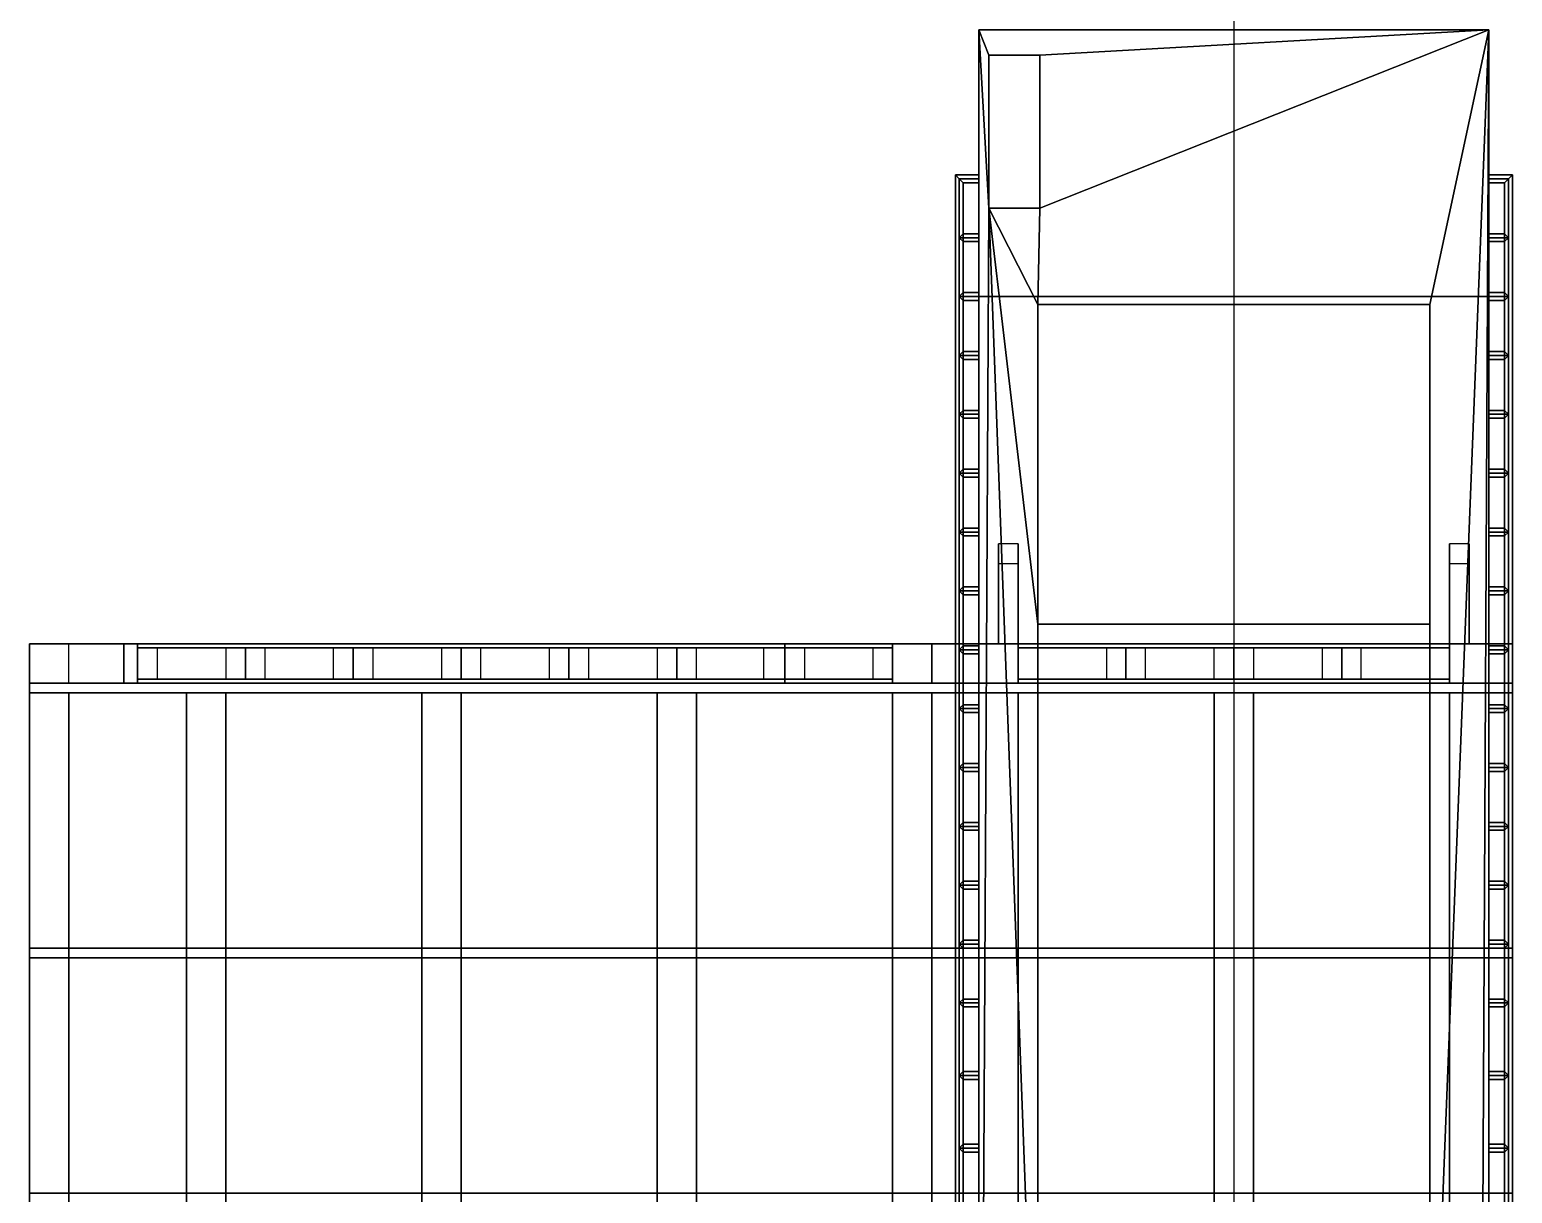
# Model space of a CAD drawing. Header units: millimetres. Extents: x -6.1 to 1.4, y -5.3 to 16.3.
# Drawn here: x -6.14 to 1.42, y -0.6 to 5.33 of the extents above; entities that cross this region are included whole.
import ezdxf

# ---------------------------------------------------------------- set-up
doc = ezdxf.new("R2010")
doc.units = ezdxf.units.MM
for name, color, linetype in [('drawing', 9, 'Continuous'), ('ramp', 3, 'Continuous'), ('ramp_end', 2, 'Continuous')]:
    doc.layers.add(name, color=color, linetype=linetype)

msp = doc.modelspace()

# ---------------------------------------------------------------- linework, layer by layer
for points in [[(-1.3, 5.33, 1.46), (-1.3, -5.33, 1.52), (-1.3, -5.33, 1.82), (-1.3, 5.33, 1.82)], [(1.3, 5.33, 1.82), (1.3, 5.33, 1.46), (-1.3, 5.33, 1.46), (-1.3, 5.33, 1.82)], [(-1.3, 3.97, 0.61), (-1.3, -4, 0.61), (-1.3, -5.33, 1.52), (-1.3, 5.33, 1.46)], [(1.3, 5.33, 1.46), (1.3, 3.97, 0.61), (-1.3, 3.97, 0.61), (-1.3, 5.33, 1.46)], [(-0.99, 5.2, 1.82), (1.3, 5.33, 1.82), (-1.3, 5.33, 1.82), (-1.25, 5.2, 1.82)], [(-1.25, 5.2, 1.82), (-1.3, 5.33, 1.82), (-1.25, 4.42, 1.82)], [(-1.25, 4.42, 1.82), (-1.3, 5.33, 1.82), (-1.3, -5.33, 1.82)], [(1, 3.93, 1.82), (1.3, 5.33, 1.82), (-0.99, 4.42, 1.82), (-1, 3.93, 1.82)], [(1.3, 5.33, 1.82), (1.3, 5.33, 1.82), (-0.99, 5.2, 1.82), (-0.99, 4.42, 1.82)], [(1.3, 5.33, 1.82), (1, -2.3, 1.82), (1.25, -4.42, 1.82), (1.3, 5.33, 1.82)], [(1, -2.3, 1.82), (1.3, 5.33, 1.82), (1, 3.93, 1.82), (1, 2.3, 1.82)], [(1.25, -5.2, 1.82), (1.3, -5.33, 1.82), (1.3, 5.33, 1.82), (1.25, -4.42, 1.82)], [(1.3, -5.33, 1.82), (1.3, -5.33, 1.52), (1.3, 5.33, 1.46), (1.3, 5.33, 1.82)], [(1.3, -5.33, 1.52), (1.3, -4, 0.61), (1.3, 3.97, 0.61), (1.3, 5.33, 1.46)], [(-1.25, 5.2, 2), (-1.25, 5.2, 1.82), (-1.25, 4.42, 1.82), (-1.25, 4.42, 2)], [(-0.99, 5.2, 2), (-0.99, 5.2, 1.82), (-1.25, 5.2, 1.82), (-1.25, 5.2, 2)], [(-0.99, 4.42, 2), (-0.99, 5.2, 2), (-1.25, 5.2, 2), (-1.25, 4.42, 2)], [(-0.99, 4.42, 1.82), (-0.99, 5.2, 1.82), (-0.99, 5.2, 2), (-0.99, 4.42, 2)], [(-1.4, 4.57, 1.09), (-1.42, 4.59, 1.07), (-1.42, -4.59, 1.07), (-1.4, -4.57, 1.09)], [(-1.42, 4.59, 1.07), (-1.4, 4.57, 1.05), (-1.4, -4.57, 1.05), (-1.42, -4.59, 1.07)], [(-1.4, 4.57, 1.05), (-1.42, 4.59, 1.07), (-1.3, 4.59, 1.07), (-1.3, 4.57, 1.05)], [(-1.42, 4.59, 1.07), (-1.4, 4.57, 1.09), (-1.3, 4.57, 1.09), (-1.3, 4.59, 1.07)], [(-1.38, 4.55, 1.07), (-1.4, 4.57, 1.09), (-1.4, -4.57, 1.09), (-1.38, -4.55, 1.07)], [(-1.4, 4.57, 1.05), (-1.38, 4.55, 1.07), (-1.38, -4.55, 1.07), (-1.4, -4.57, 1.05)], [(-1.38, 4.55, 1.07), (-1.4, 4.57, 1.05), (-1.3, 4.57, 1.05), (-1.3, 4.55, 1.07)], [(-1.4, 4.57, 1.09), (-1.38, 4.55, 1.07), (-1.3, 4.55, 1.07), (-1.3, 4.57, 1.09)], [(1.42, 4.59, 1.07), (1.4, 4.57, 1.05), (1.3, 4.57, 1.05), (1.3, 4.59, 1.07)], [(1.4, 4.57, 1.09), (1.42, 4.59, 1.07), (1.3, 4.59, 1.07), (1.3, 4.57, 1.09)], [(1.4, 4.57, 1.05), (1.38, 4.55, 1.07), (1.3, 4.55, 1.07), (1.3, 4.57, 1.05)], [(1.38, 4.55, 1.07), (1.4, 4.57, 1.09), (1.3, 4.57, 1.09), (1.3, 4.55, 1.07)], [(1.4, 4.57, 1.09), (1.38, 4.55, 1.07), (1.38, -4.55, 1.07), (1.4, -4.57, 1.09)], [(1.38, 4.55, 1.07), (1.4, 4.57, 1.05), (1.4, -4.57, 1.05), (1.38, -4.55, 1.07)], [(1.42, 4.59, 1.07), (1.4, 4.57, 1.09), (1.4, -4.57, 1.09), (1.42, -4.59, 1.07)], [(1.4, 4.57, 1.05), (1.42, 4.59, 1.07), (1.42, -4.59, 1.07), (1.4, -4.57, 1.05)], [(-1.25, 4.42, 1.82), (-1.3, -5.33, 1.82), (-1, -3.93, 1.82), (-1, -2.3, 1.82)], [(-1, 2.3, 1.82), (-1, 3.93, 1.82), (-1.25, 4.42, 1.82), (-1, 2.3, 1.82)], [(-1, 3.93, 1.82), (-0.99, 4.42, 1.82), (-1.25, 4.42, 1.82), (-1, 3.93, 1.82)], [(-1.25, 4.42, 2), (-1.25, 4.42, 1.82), (-0.99, 4.42, 1.82), (-0.99, 4.42, 2)], [(-1, -2.3, 1.82), (-1, 2.3, 1.82), (-1.25, 4.42, 1.82), (-1, -2.3, 1.82)], [(-1.4, 4.27, 1.05), (-1.38, 4.29, 1.07), (-1.3, 4.29, 1.07), (-1.3, 4.27, 1.05)], [(-1.38, 4.29, 1.07), (-1.4, 4.27, 1.09), (-1.3, 4.27, 1.09), (-1.3, 4.29, 1.07)], [(-1.38, 4.25, 1.07), (-1.4, 4.27, 1.05), (-1.3, 4.27, 1.05), (-1.3, 4.25, 1.07)], [(-1.4, 4.27, 1.09), (-1.38, 4.25, 1.07), (-1.3, 4.25, 1.07), (-1.3, 4.27, 1.09)], [(1.38, 4.29, 1.07), (1.4, 4.27, 1.05), (1.3, 4.27, 1.05), (1.3, 4.29, 1.07)], [(1.4, 4.27, 1.09), (1.38, 4.29, 1.07), (1.3, 4.29, 1.07), (1.3, 4.27, 1.09)], [(1.4, 4.27, 1.05), (1.38, 4.25, 1.07), (1.3, 4.25, 1.07), (1.3, 4.27, 1.05)], [(1.38, 4.25, 1.07), (1.4, 4.27, 1.09), (1.3, 4.27, 1.09), (1.3, 4.25, 1.07)], [(-1.4, 3.97, 1.05), (-1.38, 3.99, 1.07), (-1.3, 3.99, 1.07), (-1.3, 3.97, 1.05)], [(-1.38, 3.99, 1.07), (-1.4, 3.97, 1.09), (-1.3, 3.97, 1.09), (-1.3, 3.99, 1.07)], [(-1.38, 3.95, 1.07), (-1.4, 3.97, 1.05), (-1.3, 3.97, 1.05), (-1.3, 3.95, 1.07)], [(-1.4, 3.97, 1.09), (-1.38, 3.95, 1.07), (-1.3, 3.95, 1.07), (-1.3, 3.97, 1.09)], [(1.3, 3.97, 0.61), (1.3, -4, 0.61), (-1.3, -4, 0.61), (-1.3, 3.97, 0.61)], [(1.38, 3.99, 1.07), (1.4, 3.97, 1.05), (1.3, 3.97, 1.05), (1.3, 3.99, 1.07)], [(1.4, 3.97, 1.09), (1.38, 3.99, 1.07), (1.3, 3.99, 1.07), (1.3, 3.97, 1.09)], [(1.4, 3.97, 1.05), (1.38, 3.95, 1.07), (1.3, 3.95, 1.07), (1.3, 3.97, 1.05)], [(1.38, 3.95, 1.07), (1.4, 3.97, 1.09), (1.3, 3.97, 1.09), (1.3, 3.95, 1.07)], [(1, 2.3, 1.86), (1, 3.93, 1.86), (-1, 3.93, 1.86), (-1, 2.3, 1.86)], [(1, 3.93, 1.86), (1, 3.93, 1.82), (-1, 3.93, 1.82), (-1, 3.93, 1.86)], [(-1, 3.93, 1.86), (-1, 3.93, 1.82), (-1, 2.3, 1.82), (-1, 2.3, 1.86)], [(1, 2.3, 1.82), (1, 3.93, 1.82), (1, 3.93, 1.86), (1, 2.3, 1.86)], [(-1.4, 3.67, 1.05), (-1.38, 3.69, 1.07), (-1.3, 3.69, 1.07), (-1.3, 3.67, 1.05)], [(-1.38, 3.69, 1.07), (-1.4, 3.67, 1.09), (-1.3, 3.67, 1.09), (-1.3, 3.69, 1.07)], [(-1.38, 3.65, 1.07), (-1.4, 3.67, 1.05), (-1.3, 3.67, 1.05), (-1.3, 3.65, 1.07)], [(-1.4, 3.67, 1.09), (-1.38, 3.65, 1.07), (-1.3, 3.65, 1.07), (-1.3, 3.67, 1.09)], [(1.38, 3.69, 1.07), (1.4, 3.67, 1.05), (1.3, 3.67, 1.05), (1.3, 3.69, 1.07)], [(1.4, 3.67, 1.09), (1.38, 3.69, 1.07), (1.3, 3.69, 1.07), (1.3, 3.67, 1.09)], [(1.4, 3.67, 1.05), (1.38, 3.65, 1.07), (1.3, 3.65, 1.07), (1.3, 3.67, 1.05)], [(1.38, 3.65, 1.07), (1.4, 3.67, 1.09), (1.3, 3.67, 1.09), (1.3, 3.65, 1.07)], [(-1.4, 3.37, 1.05), (-1.38, 3.39, 1.07), (-1.3, 3.39, 1.07), (-1.3, 3.37, 1.05)], [(-1.38, 3.39, 1.07), (-1.4, 3.37, 1.09), (-1.3, 3.37, 1.09), (-1.3, 3.39, 1.07)], [(-1.38, 3.35, 1.07), (-1.4, 3.37, 1.05), (-1.3, 3.37, 1.05), (-1.3, 3.35, 1.07)], [(-1.4, 3.37, 1.09), (-1.38, 3.35, 1.07), (-1.3, 3.35, 1.07), (-1.3, 3.37, 1.09)], [(1.38, 3.39, 1.07), (1.4, 3.37, 1.05), (1.3, 3.37, 1.05), (1.3, 3.39, 1.07)], [(1.4, 3.37, 1.09), (1.38, 3.39, 1.07), (1.3, 3.39, 1.07), (1.3, 3.37, 1.09)], [(1.4, 3.37, 1.05), (1.38, 3.35, 1.07), (1.3, 3.35, 1.07), (1.3, 3.37, 1.05)], [(1.38, 3.35, 1.07), (1.4, 3.37, 1.09), (1.3, 3.37, 1.09), (1.3, 3.35, 1.07)], [(-1.4, 3.07, 1.05), (-1.38, 3.09, 1.07), (-1.3, 3.09, 1.07), (-1.3, 3.07, 1.05)], [(-1.38, 3.09, 1.07), (-1.4, 3.07, 1.09), (-1.3, 3.07, 1.09), (-1.3, 3.09, 1.07)], [(-1.38, 3.05, 1.07), (-1.4, 3.07, 1.05), (-1.3, 3.07, 1.05), (-1.3, 3.05, 1.07)], [(-1.4, 3.07, 1.09), (-1.38, 3.05, 1.07), (-1.3, 3.05, 1.07), (-1.3, 3.07, 1.09)], [(1.38, 3.09, 1.07), (1.4, 3.07, 1.05), (1.3, 3.07, 1.05), (1.3, 3.09, 1.07)], [(1.4, 3.07, 1.09), (1.38, 3.09, 1.07), (1.3, 3.09, 1.07), (1.3, 3.07, 1.09)], [(1.4, 3.07, 1.05), (1.38, 3.05, 1.07), (1.3, 3.05, 1.07), (1.3, 3.07, 1.05)], [(1.38, 3.05, 1.07), (1.4, 3.07, 1.09), (1.3, 3.07, 1.09), (1.3, 3.05, 1.07)], [(-1.4, 2.77, 1.05), (-1.38, 2.79, 1.07), (-1.3, 2.79, 1.07), (-1.3, 2.77, 1.05)], [(-1.38, 2.79, 1.07), (-1.4, 2.77, 1.09), (-1.3, 2.77, 1.09), (-1.3, 2.79, 1.07)], [(-1.38, 2.75, 1.07), (-1.4, 2.77, 1.05), (-1.3, 2.77, 1.05), (-1.3, 2.75, 1.07)], [(-1.4, 2.77, 1.09), (-1.38, 2.75, 1.07), (-1.3, 2.75, 1.07), (-1.3, 2.77, 1.09)], [(1.38, 2.79, 1.07), (1.4, 2.77, 1.05), (1.3, 2.77, 1.05), (1.3, 2.79, 1.07)], [(1.4, 2.77, 1.09), (1.38, 2.79, 1.07), (1.3, 2.79, 1.07), (1.3, 2.77, 1.09)], [(1.4, 2.77, 1.05), (1.38, 2.75, 1.07), (1.3, 2.75, 1.07), (1.3, 2.77, 1.05)], [(1.38, 2.75, 1.07), (1.4, 2.77, 1.09), (1.3, 2.77, 1.09), (1.3, 2.75, 1.07)], [(-1.4, 2.47, 1.05), (-1.38, 2.49, 1.07), (-1.3, 2.49, 1.07), (-1.3, 2.47, 1.05)], [(-1.38, 2.49, 1.07), (-1.4, 2.47, 1.09), (-1.3, 2.47, 1.09), (-1.3, 2.49, 1.07)], [(-1.38, 2.45, 1.07), (-1.4, 2.47, 1.05), (-1.3, 2.47, 1.05), (-1.3, 2.45, 1.07)], [(-1.4, 2.47, 1.09), (-1.38, 2.45, 1.07), (-1.3, 2.45, 1.07), (-1.3, 2.47, 1.09)], [(1.38, 2.49, 1.07), (1.4, 2.47, 1.05), (1.3, 2.47, 1.05), (1.3, 2.49, 1.07)], [(1.4, 2.47, 1.09), (1.38, 2.49, 1.07), (1.3, 2.49, 1.07), (1.3, 2.47, 1.09)], [(1.4, 2.47, 1.05), (1.38, 2.45, 1.07), (1.3, 2.45, 1.07), (1.3, 2.47, 1.05)], [(1.38, 2.45, 1.07), (1.4, 2.47, 1.09), (1.3, 2.47, 1.09), (1.3, 2.45, 1.07)], [(-1, 2.3, 1.86), (-1, 2.3, 1.82), (1, 2.3, 1.82), (1, 2.3, 1.86)], [(1, -2.3, 1.82), (1, 2.3, 1.82), (-1, 2.3, 1.82), (-1, -2.3, 1.82)], [(-1.4, 2.17, 1.05), (-1.38, 2.19, 1.07), (-1.3, 2.19, 1.07), (-1.3, 2.17, 1.05)], [(-1.38, 2.19, 1.07), (-1.4, 2.17, 1.09), (-1.3, 2.17, 1.09), (-1.3, 2.19, 1.07)], [(-1.38, 2.15, 1.07), (-1.4, 2.17, 1.05), (-1.3, 2.17, 1.05), (-1.3, 2.15, 1.07)], [(-1.4, 2.17, 1.09), (-1.38, 2.15, 1.07), (-1.3, 2.15, 1.07), (-1.3, 2.17, 1.09)], [(1.38, 2.19, 1.07), (1.4, 2.17, 1.05), (1.3, 2.17, 1.05), (1.3, 2.19, 1.07)], [(1.4, 2.17, 1.09), (1.38, 2.19, 1.07), (1.3, 2.19, 1.07), (1.3, 2.17, 1.09)], [(1.4, 2.17, 1.05), (1.38, 2.15, 1.07), (1.3, 2.15, 1.07), (1.3, 2.17, 1.05)], [(1.38, 2.15, 1.07), (1.4, 2.17, 1.09), (1.3, 2.17, 1.09), (1.3, 2.15, 1.07)], [(-1.4, 1.87, 1.05), (-1.38, 1.89, 1.07), (-1.3, 1.89, 1.07), (-1.3, 1.87, 1.05)], [(-1.38, 1.89, 1.07), (-1.4, 1.87, 1.09), (-1.3, 1.87, 1.09), (-1.3, 1.89, 1.07)], [(1.38, 1.89, 1.07), (1.4, 1.87, 1.05), (1.3, 1.87, 1.05), (1.3, 1.89, 1.07)], [(1.4, 1.87, 1.09), (1.38, 1.89, 1.07), (1.3, 1.89, 1.07), (1.3, 1.87, 1.09)], [(-1.38, 1.85, 1.07), (-1.4, 1.87, 1.05), (-1.3, 1.87, 1.05), (-1.3, 1.85, 1.07)], [(-1.4, 1.87, 1.09), (-1.38, 1.85, 1.07), (-1.3, 1.85, 1.07), (-1.3, 1.87, 1.09)], [(1.4, 1.87, 1.05), (1.38, 1.85, 1.07), (1.3, 1.85, 1.07), (1.3, 1.87, 1.05)], [(1.38, 1.85, 1.07), (1.4, 1.87, 1.09), (1.3, 1.87, 1.09), (1.3, 1.85, 1.07)], [(-1.4, 1.57, 1.05), (-1.38, 1.59, 1.07), (-1.3, 1.59, 1.07), (-1.3, 1.57, 1.05)], [(-1.38, 1.59, 1.07), (-1.4, 1.57, 1.09), (-1.3, 1.57, 1.09), (-1.3, 1.59, 1.07)], [(1.38, 1.59, 1.07), (1.4, 1.57, 1.05), (1.3, 1.57, 1.05), (1.3, 1.59, 1.07)], [(1.4, 1.57, 1.09), (1.38, 1.59, 1.07), (1.3, 1.59, 1.07), (1.3, 1.57, 1.09)], [(-1.38, 1.55, 1.07), (-1.4, 1.57, 1.05), (-1.3, 1.57, 1.05), (-1.3, 1.55, 1.07)], [(-1.4, 1.57, 1.09), (-1.38, 1.55, 1.07), (-1.3, 1.55, 1.07), (-1.3, 1.57, 1.09)], [(1.4, 1.57, 1.05), (1.38, 1.55, 1.07), (1.3, 1.55, 1.07), (1.3, 1.57, 1.05)], [(1.38, 1.55, 1.07), (1.4, 1.57, 1.09), (1.3, 1.57, 1.09), (1.3, 1.55, 1.07)], [(-1.4, 1.27, 1.05), (-1.38, 1.29, 1.07), (-1.3, 1.29, 1.07), (-1.3, 1.27, 1.05)], [(-1.38, 1.29, 1.07), (-1.4, 1.27, 1.09), (-1.3, 1.27, 1.09), (-1.3, 1.29, 1.07)], [(1.38, 1.29, 1.07), (1.4, 1.27, 1.05), (1.3, 1.27, 1.05), (1.3, 1.29, 1.07)], [(1.4, 1.27, 1.09), (1.38, 1.29, 1.07), (1.3, 1.29, 1.07), (1.3, 1.27, 1.09)], [(-1.38, 1.25, 1.07), (-1.4, 1.27, 1.05), (-1.3, 1.27, 1.05), (-1.3, 1.25, 1.07)], [(-1.4, 1.27, 1.09), (-1.38, 1.25, 1.07), (-1.3, 1.25, 1.07), (-1.3, 1.27, 1.09)], [(1.4, 1.27, 1.05), (1.38, 1.25, 1.07), (1.3, 1.25, 1.07), (1.3, 1.27, 1.05)], [(1.38, 1.25, 1.07), (1.4, 1.27, 1.09), (1.3, 1.27, 1.09), (1.3, 1.25, 1.07)], [(-1.4, 0.97, 1.05), (-1.38, 0.99, 1.07), (-1.3, 0.99, 1.07), (-1.3, 0.97, 1.05)], [(-1.38, 0.99, 1.07), (-1.4, 0.97, 1.09), (-1.3, 0.97, 1.09), (-1.3, 0.99, 1.07)], [(1.38, 0.99, 1.07), (1.4, 0.97, 1.05), (1.3, 0.97, 1.05), (1.3, 0.99, 1.07)], [(1.4, 0.97, 1.09), (1.38, 0.99, 1.07), (1.3, 0.99, 1.07), (1.3, 0.97, 1.09)], [(-1.38, 0.95, 1.07), (-1.4, 0.97, 1.05), (-1.3, 0.97, 1.05), (-1.3, 0.95, 1.07)], [(-1.4, 0.97, 1.09), (-1.38, 0.95, 1.07), (-1.3, 0.95, 1.07), (-1.3, 0.97, 1.09)], [(1.4, 0.97, 1.05), (1.38, 0.95, 1.07), (1.3, 0.95, 1.07), (1.3, 0.97, 1.05)], [(1.38, 0.95, 1.07), (1.4, 0.97, 1.09), (1.3, 0.97, 1.09), (1.3, 0.95, 1.07)], [(-1.4, 0.67, 1.05), (-1.38, 0.69, 1.07), (-1.3, 0.69, 1.07), (-1.3, 0.67, 1.05)], [(-1.38, 0.69, 1.07), (-1.4, 0.67, 1.09), (-1.3, 0.67, 1.09), (-1.3, 0.69, 1.07)], [(1.38, 0.69, 1.07), (1.4, 0.67, 1.05), (1.3, 0.67, 1.05), (1.3, 0.69, 1.07)], [(1.4, 0.67, 1.09), (1.38, 0.69, 1.07), (1.3, 0.69, 1.07), (1.3, 0.67, 1.09)], [(-1.38, 0.65, 1.07), (-1.4, 0.67, 1.05), (-1.3, 0.67, 1.05), (-1.3, 0.65, 1.07)], [(-1.4, 0.67, 1.09), (-1.38, 0.65, 1.07), (-1.3, 0.65, 1.07), (-1.3, 0.67, 1.09)], [(1.4, 0.67, 1.05), (1.38, 0.65, 1.07), (1.3, 0.65, 1.07), (1.3, 0.67, 1.05)], [(1.38, 0.65, 1.07), (1.4, 0.67, 1.09), (1.3, 0.67, 1.09), (1.3, 0.65, 1.07)], [(-1.4, 0.37, 1.05), (-1.38, 0.39, 1.07), (-1.3, 0.39, 1.07), (-1.3, 0.37, 1.05)], [(-1.38, 0.39, 1.07), (-1.4, 0.37, 1.09), (-1.3, 0.37, 1.09), (-1.3, 0.39, 1.07)], [(1.38, 0.39, 1.07), (1.4, 0.37, 1.05), (1.3, 0.37, 1.05), (1.3, 0.39, 1.07)], [(1.4, 0.37, 1.09), (1.38, 0.39, 1.07), (1.3, 0.39, 1.07), (1.3, 0.37, 1.09)], [(-1.38, 0.35, 1.07), (-1.4, 0.37, 1.05), (-1.3, 0.37, 1.05), (-1.3, 0.35, 1.07)], [(-1.4, 0.37, 1.09), (-1.38, 0.35, 1.07), (-1.3, 0.35, 1.07), (-1.3, 0.37, 1.09)], [(1.4, 0.37, 1.05), (1.38, 0.35, 1.07), (1.3, 0.35, 1.07), (1.3, 0.37, 1.05)], [(1.38, 0.35, 1.07), (1.4, 0.37, 1.09), (1.3, 0.37, 1.09), (1.3, 0.35, 1.07)], [(-1.38, 0.02, 1.07), (-1.4, 0, 1.09), (-1.3, 0, 1.09), (-1.3, 0.02, 1.07)], [(-1.4, 0, 1.05), (-1.38, 0.02, 1.07), (-1.3, 0.02, 1.07), (-1.3, 0, 1.05)], [(1.4, 0, 1.09), (1.38, 0.02, 1.07), (1.3, 0.02, 1.07), (1.3, 0, 1.09)], [(1.38, 0.02, 1.07), (1.4, 0, 1.05), (1.3, 0, 1.05), (1.3, 0.02, 1.07)], [(-1.4, 0, 1.09), (-1.38, -0.02, 1.07), (-1.3, -0.02, 1.07), (-1.3, 0, 1.09)], [(-1.38, -0.02, 1.07), (-1.4, 0, 1.05), (-1.3, 0, 1.05), (-1.3, -0.02, 1.07)], [(1.38, -0.02, 1.07), (1.4, 0, 1.09), (1.3, 0, 1.09), (1.3, -0.02, 1.07)], [(1.4, 0, 1.05), (1.38, -0.02, 1.07), (1.3, -0.02, 1.07), (1.3, 0, 1.05)], [(-1.38, -0.35, 1.07), (-1.4, -0.37, 1.09), (-1.3, -0.37, 1.09), (-1.3, -0.35, 1.07)], [(-1.4, -0.37, 1.05), (-1.38, -0.35, 1.07), (-1.3, -0.35, 1.07), (-1.3, -0.37, 1.05)], [(-1.4, -0.37, 1.09), (-1.38, -0.39, 1.07), (-1.3, -0.39, 1.07), (-1.3, -0.37, 1.09)], [(-1.38, -0.39, 1.07), (-1.4, -0.37, 1.05), (-1.3, -0.37, 1.05), (-1.3, -0.39, 1.07)], [(1.4, -0.37, 1.09), (1.38, -0.35, 1.07), (1.3, -0.35, 1.07), (1.3, -0.37, 1.09)], [(1.38, -0.35, 1.07), (1.4, -0.37, 1.05), (1.3, -0.37, 1.05), (1.3, -0.35, 1.07)], [(1.38, -0.39, 1.07), (1.4, -0.37, 1.09), (1.3, -0.37, 1.09), (1.3, -0.39, 1.07)], [(1.4, -0.37, 1.05), (1.38, -0.39, 1.07), (1.3, -0.39, 1.07), (1.3, -0.37, 1.05)]]:
    msp.add_3dface(points)
at = {"layer": 'drawing'}
msp.add_xline((0, 5.33, 1.21), (0, -1), dxfattribs=at)
at = {"layer": 'ramp'}
for points in [[(-1.2, 2.71, 1.82), (-1.2, 2.61, 1.82), (-1.2, 2.2, 3.32), (-1.2, 2.2, 3.51)], [(-1.2, 2.2, 3.51), (-1.1, 2.2, 3.51), (-1.1, 2.71, 1.82), (-1.2, 2.71, 1.82)], [(-1.1, 2.2, 3.51), (-1.1, 2.2, 3.32), (-1.1, 2.61, 1.82), (-1.1, 2.71, 1.82)], [(1.1, 2.71, 1.82), (1.1, 2.61, 1.82), (1.1, 2.2, 3.32), (1.1, 2.2, 3.51)], [(1.1, 2.2, 3.51), (1.2, 2.2, 3.51), (1.2, 2.71, 1.82), (1.1, 2.71, 1.82)], [(1.2, 2.2, 3.51), (1.2, 2.2, 3.32), (1.2, 2.61, 1.82), (1.2, 2.71, 1.82)], [(-1.2, 2.61, 1.82), (-1.1, 2.61, 1.82), (-1.1, 2.2, 3.32), (-1.2, 2.2, 3.32)], [(1.1, 2.61, 1.82), (1.2, 2.61, 1.82), (1.2, 2.2, 3.32), (1.1, 2.2, 3.32)], [(1.42, 2.2, 2.02), (1.42, 2.2, 1.82), (-1.42, 2.2, 1.82), (-1.42, 2.2, 2.02)], [(1.42, 2, 2.02), (1.42, 2.2, 2.02), (-1.42, 2.2, 2.02), (-1.42, 2, 2.02)], [(-1.42, 2, 3.32), (-1.42, 2.2, 3.32), (1.42, 2.2, 3.32), (1.42, 2, 3.32)], [(1.42, 2.2, 3.52), (1.42, 2.2, 3.32), (-1.42, 2.2, 3.32), (-1.42, 2.2, 3.52)], [(1.42, 2, 3.52), (1.42, 2.2, 3.52), (-1.42, 2.2, 3.52), (-1.42, 2, 3.52)], [(-1.1, 2.2, 2.02), (-1.3, 2.2, 2.02), (-1.3, 2.2, 3.32), (-1.1, 2.2, 3.32)], [(-1.3, 2, 3.32), (-1.3, 2.2, 3.32), (-1.3, 2.2, 2.02), (-1.3, 2, 2.02)], [(-1.1, 2, 2.02), (-1.1, 2.2, 2.02), (-1.1, 2.2, 3.32), (-1.1, 2, 3.32)], [(1.3, 2.2, 2.02), (1.1, 2.2, 2.02), (1.1, 2.2, 3.32), (1.3, 2.2, 3.32)], [(1.1, 2, 3.32), (1.1, 2.2, 3.32), (1.1, 2.2, 2.02), (1.1, 2, 2.02)], [(1.3, 2, 2.02), (1.3, 2.2, 2.02), (1.3, 2.2, 3.32), (1.3, 2, 3.32)], [(-0.55, 2.18, 2.02), (-0.65, 2.18, 2.02), (-1.1, 2.18, 3.32), (-1, 2.18, 3.32)], [(-1.1, 2.02, 3.32), (-1.1, 2.18, 3.32), (-0.65, 2.18, 2.02), (-0.65, 2.02, 2.02)], [(-0.55, 2.02, 2.02), (-0.55, 2.18, 2.02), (-1, 2.18, 3.32), (-1, 2.02, 3.32)], [(-0.55, 2.18, 2.02), (-0.55, 2.02, 2.02), (-0.1, 2.02, 3.32), (-0.1, 2.18, 3.32)], [(-0.1, 2.18, 3.32), (0, 2.18, 3.32), (-0.45, 2.18, 2.02), (-0.55, 2.18, 2.02)], [(0, 2.18, 3.32), (0, 2.02, 3.32), (-0.45, 2.02, 2.02), (-0.45, 2.18, 2.02)], [(0, 2.02, 3.32), (0, 2.18, 3.32), (0.45, 2.18, 2.02), (0.45, 2.02, 2.02)], [(0.55, 2.18, 2.02), (0.45, 2.18, 2.02), (0, 2.18, 3.32), (0.1, 2.18, 3.32)], [(0.55, 2.02, 2.02), (0.55, 2.18, 2.02), (0.1, 2.18, 3.32), (0.1, 2.02, 3.32)], [(1, 2.18, 3.32), (1.1, 2.18, 3.32), (0.65, 2.18, 2.02), (0.55, 2.18, 2.02)], [(0.55, 2.18, 2.02), (0.55, 2.02, 2.02), (1, 2.02, 3.32), (1, 2.18, 3.32)], [(1.1, 2.18, 3.32), (1.1, 2.02, 3.32), (0.65, 2.02, 2.02), (0.65, 2.18, 2.02)], [(-1.42, 1.95, 1.82), (-1.42, 2, 2.02), (1.42, 2, 2.02), (1.42, 1.95, 1.82)], [(-1.42, 2, 2.02), (-1.42, 1.95, 1.82), (1.42, 1.95, 1.82), (1.42, 2, 2.02)], [(1.42, 1.95, 2.28), (1.42, 2, 2.28), (-1.42, 2, 2.28), (-1.42, 1.95, 2.28)], [(1.42, 2, 2.28), (1.42, 2, 2.02), (-1.42, 2, 2.02), (-1.42, 2, 2.28)], [(-1.42, 2, 3.52), (-1.42, 2, 3.32), (1.42, 2, 3.32), (1.42, 2, 3.52)], [(-1.1, 2, 3.32), (-1.3, 2, 3.32), (-1.3, 2, 2.02), (-1.1, 2, 2.02)], [(-1, 2.02, 3.32), (-1.1, 2.02, 3.32), (-0.65, 2.02, 2.02), (-0.55, 2.02, 2.02)], [(-0.55, 2.02, 2.02), (-0.45, 2.02, 2.02), (0, 2.02, 3.32), (-0.1, 2.02, 3.32)], [(0.1, 2.02, 3.32), (0, 2.02, 3.32), (0.45, 2.02, 2.02), (0.55, 2.02, 2.02)], [(0.55, 2.02, 2.02), (0.65, 2.02, 2.02), (1.1, 2.02, 3.32), (1, 2.02, 3.32)], [(1.3, 2, 3.32), (1.1, 2, 3.32), (1.1, 2, 2.02), (1.3, 2, 2.02)], [(-1.42, 1.95, 2.28), (-1.42, 1.95, 2.16), (1.42, 1.95, 2.16), (1.42, 1.95, 2.28)], [(1.42, 0.65, 2.16), (1.42, 1.95, 2.16), (-1.42, 1.95, 2.16), (-1.42, 0.65, 2.16)], [(-1.3, 1.95, 2.02), (-1.3, 1.95, 1.82), (-1.3, -1.95, 1.82), (-1.3, -1.95, 2.02)], [(-1.1, -1.95, 2.02), (-1.1, -1.95, 1.82), (-1.1, 1.95, 1.82), (-1.1, 1.95, 2.02)], [(-0.1, 1.95, 2.02), (-0.1, 1.95, 1.82), (-0.1, -1.95, 1.82), (-0.1, -1.95, 2.02)], [(0.1, -1.95, 2.02), (0.1, -1.95, 1.82), (0.1, 1.95, 1.82), (0.1, 1.95, 2.02)], [(1.1, 1.95, 2.02), (1.1, 1.95, 1.82), (1.1, -1.95, 1.82), (1.1, -1.95, 2.02)], [(1.3, -1.95, 2.02), (1.3, -1.95, 1.82), (1.3, 1.95, 1.82), (1.3, 1.95, 2.02)], [(1.42, 0.6, 2.28), (1.42, 0.65, 2.28), (-1.42, 0.65, 2.28), (-1.42, 0.6, 2.28)], [(1.42, 0.65, 2.28), (1.42, 0.65, 2.16), (-1.42, 0.65, 2.16), (-1.42, 0.65, 2.28)], [(-1.42, 0.6, 2.28), (-1.42, 0.6, 2.02), (1.42, 0.6, 2.02), (1.42, 0.6, 2.28)], [(-1.3, -0.6, 2.02), (-1.1, -0.6, 2.02), (-1.1, 0.6, 2.02), (-1.3, 0.6, 2.02)], [(-0.1, -0.6, 2.02), (0.1, -0.6, 2.02), (0.1, 0.6, 2.02), (-0.1, 0.6, 2.02)], [(1.1, -0.6, 2.02), (1.3, -0.6, 2.02), (1.3, 0.6, 2.02), (1.1, 0.6, 2.02)], [(1.42, -0.6, 2.28), (1.42, -0.6, 2.02), (-1.42, -0.6, 2.02), (-1.42, -0.6, 2.28)], [(-1.42, -0.6, 2.28), (-1.42, -0.65, 2.28), (1.42, -0.65, 2.28), (1.42, -0.6, 2.28)]]:
    msp.add_3dface(points, dxfattribs=at)
at = {"layer": 'ramp_end'}
for points in [[(-1.42, 2.2, 2.02), (-1.42, 2.2, 1.82), (-6.14, 2.2, 1.82), (-6.14, 2.2, 2.02)], [(-6.14, 2.2, 2.02), (-6.14, 2.2, 1.82), (-6.14, 1.95, 1.82), (-6.14, 2, 2.02)], [(-1.42, 2, 2.02), (-1.42, 2.2, 2.02), (-6.14, 2.2, 2.02), (-6.14, 2, 2.02)], [(-5.66, 2, 2.97), (-5.66, 2.2, 2.97), (-6.14, 2.2, 2.02), (-6.14, 2, 2.02)], [(-5.94, 2.2, 2.02), (-6.14, 2.2, 2.02), (-5.66, 2.2, 2.97), (-5.59, 2.2, 2.77)], [(-5.94, 2, 2.02), (-5.94, 2.2, 2.02), (-5.59, 2.2, 2.77), (-5.59, 2, 2.77)], [(-2.29, 2, 3.52), (-2.29, 2.2, 3.52), (-5.66, 2.2, 2.97), (-5.66, 2, 2.97)], [(-2.29, 2.2, 3.52), (-2.29, 2.2, 3.32), (-5.59, 2.2, 2.77), (-5.66, 2.2, 2.97)], [(-5.59, 2, 2.77), (-5.59, 2.2, 2.77), (-2.29, 2.2, 3.32), (-2.29, 2, 3.32)], [(-1.42, 2.2, 3.52), (-1.42, 2.2, 3.32), (-2.29, 2.2, 3.32), (-2.29, 2.2, 3.52)], [(-1.42, 2, 3.52), (-1.42, 2.2, 3.52), (-2.29, 2.2, 3.52), (-2.29, 2, 3.52)], [(-2.29, 2, 3.32), (-2.29, 2.2, 3.32), (-1.42, 2.2, 3.32), (-1.42, 2, 3.32)], [(-1.74, 2, 3.32), (-1.74, 2.2, 3.32), (-1.74, 2.2, 2.02), (-1.74, 2, 2.02)], [(-1.54, 2.2, 2.02), (-1.74, 2.2, 2.02), (-1.74, 2.2, 3.32), (-1.54, 2.2, 3.32)], [(-1.54, 2, 2.02), (-1.54, 2.2, 2.02), (-1.54, 2.2, 3.32), (-1.54, 2, 3.32)], [(-5.59, 2.02, 2.77), (-5.59, 2.18, 2.77), (-5.14, 2.18, 2.02), (-5.14, 2.02, 2.02)], [(-5.59, 2.18, 2.77), (-5.49, 2.18, 2.7867), (-5.04, 2.18, 2.02), (-5.14, 2.18, 2.02)], [(-5.04, 2.02, 2.02), (-5.04, 2.18, 2.02), (-5.49, 2.18, 2.7867), (-5.49, 2.02, 2.7867)], [(-5.04, 2.18, 2.02), (-5.04, 2.02, 2.02), (-4.59, 2.02, 2.9367), (-4.59, 2.18, 2.9367)], [(-4.94, 2.18, 2.02), (-5.04, 2.18, 2.02), (-4.59, 2.18, 2.9367), (-4.49, 2.18, 2.9533)], [(-4.49, 2.18, 2.9533), (-4.49, 2.02, 2.9533), (-4.94, 2.02, 2.02), (-4.94, 2.18, 2.02)], [(-4.49, 2.02, 2.9533), (-4.49, 2.18, 2.9533), (-4.04, 2.18, 2.02), (-4.04, 2.02, 2.02)], [(-4.49, 2.18, 2.9533), (-4.39, 2.18, 2.97), (-3.94, 2.18, 2.02), (-4.04, 2.18, 2.02)], [(-3.94, 2.02, 2.02), (-3.94, 2.18, 2.02), (-4.39, 2.18, 2.97), (-4.39, 2.02, 2.97)], [(-3.94, 2.18, 2.02), (-3.94, 2.02, 2.02), (-3.49, 2.02, 3.12), (-3.49, 2.18, 3.12)], [(-3.84, 2.18, 2.02), (-3.94, 2.18, 2.02), (-3.49, 2.18, 3.12), (-3.39, 2.18, 3.1367)], [(-3.39, 2.18, 3.1367), (-3.39, 2.02, 3.1367), (-3.84, 2.02, 2.02), (-3.84, 2.18, 2.02)], [(-3.39, 2.02, 3.1367), (-3.39, 2.18, 3.1367), (-2.94, 2.18, 2.02), (-2.94, 2.02, 2.02)], [(-3.39, 2.18, 3.1367), (-3.29, 2.18, 3.1533), (-2.84, 2.18, 2.02), (-2.94, 2.18, 2.02)], [(-2.84, 2.02, 2.02), (-2.84, 2.18, 2.02), (-3.29, 2.18, 3.1533), (-3.29, 2.02, 3.1533)], [(-2.84, 2.18, 2.02), (-2.84, 2.02, 2.02), (-2.3961, 2.02, 3.3023), (-2.3961, 2.18, 3.3023)], [(-2.74, 2.18, 2.02), (-2.84, 2.18, 2.02), (-2.3961, 2.18, 3.3023), (-2.29, 2.18, 3.32)], [(-2.29, 2.18, 3.32), (-2.29, 2.02, 3.32), (-2.74, 2.02, 2.02), (-2.74, 2.18, 2.02)], [(-2.29, 2.18, 3.32), (-2.19, 2.18, 3.32), (-1.74, 2.18, 2.02), (-1.84, 2.18, 2.02)], [(-2.29, 2.02, 3.32), (-2.29, 2.18, 3.32), (-1.84, 2.18, 2.02), (-1.84, 2.02, 2.02)], [(-1.74, 2.02, 2.02), (-1.74, 2.18, 2.02), (-2.19, 2.18, 3.32), (-2.19, 2.02, 3.32)], [(-6.14, 2, 2.02), (-6.14, 1.95, 1.82), (-1.42, 1.95, 1.82), (-1.42, 2, 2.02)], [(-6.14, 2, 2.28), (-6.14, 2, 2.02), (-6.14, 1.95, 1.82), (-6.14, 1.95, 2.28)], [(-6.14, 1.95, 1.82), (-6.14, 2, 2.02), (-1.42, 2, 2.02), (-1.42, 1.95, 1.82)], [(-1.42, 2, 2.28), (-1.42, 2, 2.02), (-6.14, 2, 2.02), (-6.14, 2, 2.28)], [(-1.42, 1.95, 2.28), (-1.42, 2, 2.28), (-6.14, 2, 2.28), (-6.14, 1.95, 2.28)], [(-5.59, 2, 2.77), (-5.66, 2, 2.97), (-6.14, 2, 2.02), (-5.94, 2, 2.02)], [(-5.66, 2, 2.97), (-5.59, 2, 2.77), (-2.29, 2, 3.32), (-2.29, 2, 3.52)], [(-5.14, 2.02, 2.02), (-5.04, 2.02, 2.02), (-5.49, 2.02, 2.7867), (-5.59, 2.02, 2.77)], [(-4.49, 2.02, 2.9533), (-4.59, 2.02, 2.9367), (-5.04, 2.02, 2.02), (-4.94, 2.02, 2.02)], [(-4.04, 2.02, 2.02), (-3.94, 2.02, 2.02), (-4.39, 2.02, 2.97), (-4.49, 2.02, 2.9533)], [(-3.39, 2.02, 3.1367), (-3.49, 2.02, 3.12), (-3.94, 2.02, 2.02), (-3.84, 2.02, 2.02)], [(-2.94, 2.02, 2.02), (-2.84, 2.02, 2.02), (-3.29, 2.02, 3.1533), (-3.39, 2.02, 3.1367)], [(-2.29, 2.02, 3.32), (-2.3961, 2.02, 3.3023), (-2.84, 2.02, 2.02), (-2.74, 2.02, 2.02)], [(-1.84, 2.02, 2.02), (-1.74, 2.02, 2.02), (-2.19, 2.02, 3.32), (-2.29, 2.02, 3.32)], [(-2.29, 2, 3.52), (-2.29, 2, 3.32), (-1.42, 2, 3.32), (-1.42, 2, 3.52)], [(-1.54, 2, 3.32), (-1.74, 2, 3.32), (-1.74, 2, 2.02), (-1.54, 2, 2.02)], [(-1.42, 0.65, 2.16), (-1.42, 1.95, 2.16), (-6.14, 1.95, 2.16), (-6.14, 0.65, 2.16)], [(-6.14, 1.95, 2.28), (-6.14, 1.95, 2.16), (-1.42, 1.95, 2.16), (-1.42, 1.95, 2.28)], [(-6.14, 1.95, 2.16), (-6.14, 1.95, 2.02), (-6.14, 0.6, 2.02), (-6.14, 0.65, 2.16)], [(-6.14, 1.95, 2.02), (-6.14, 1.95, 1.82), (-6.14, -1.95, 1.82), (-6.14, -1.95, 2.02)], [(-5.94, -1.95, 2.02), (-5.94, -1.95, 1.82), (-5.94, 1.95, 1.82), (-5.94, 1.95, 2.02)], [(-5.34, 1.95, 2.02), (-5.34, 1.95, 1.82), (-5.34, -1.95, 1.82), (-5.34, -1.95, 2.02)], [(-5.14, -1.95, 2.02), (-5.14, -1.95, 1.82), (-5.14, 1.95, 1.82), (-5.14, 1.95, 2.02)], [(-4.14, 1.95, 2.02), (-4.14, 1.95, 1.82), (-4.14, -1.95, 1.82), (-4.14, -1.95, 2.02)], [(-3.94, -1.95, 2.02), (-3.94, -1.95, 1.82), (-3.94, 1.95, 1.82), (-3.94, 1.95, 2.02)], [(-2.94, 1.95, 2.02), (-2.94, 1.95, 1.82), (-2.94, -1.95, 1.82), (-2.94, -1.95, 2.02)], [(-2.74, -1.95, 2.02), (-2.74, -1.95, 1.82), (-2.74, 1.95, 1.82), (-2.74, 1.95, 2.02)], [(-1.74, 1.95, 2.02), (-1.74, 1.95, 1.82), (-1.74, -1.95, 1.82), (-1.74, -1.95, 2.02)], [(-1.54, -1.95, 2.02), (-1.54, -1.95, 1.82), (-1.54, 1.95, 1.82), (-1.54, 1.95, 2.02)], [(-1.42, 0.65, 2.28), (-1.42, 0.65, 2.16), (-6.14, 0.65, 2.16), (-6.14, 0.65, 2.28)], [(-1.42, 0.6, 2.28), (-1.42, 0.65, 2.28), (-6.14, 0.65, 2.28), (-6.14, 0.6, 2.28)], [(-6.14, 0.65, 2.28), (-6.14, 0.65, 2.16), (-6.14, 0.6, 2.02), (-6.14, 0.6, 2.28)], [(-6.14, 0.6, 2.28), (-6.14, 0.6, 2.02), (-1.42, 0.6, 2.02), (-1.42, 0.6, 2.28)], [(-6.14, -0.6, 2.02), (-5.94, -0.6, 2.02), (-5.94, 0.6, 2.02), (-6.14, 0.6, 2.02)], [(-5.34, -0.6, 2.02), (-5.14, -0.6, 2.02), (-5.14, 0.6, 2.02), (-5.34, 0.6, 2.02)], [(-4.14, -0.6, 2.02), (-3.94, -0.6, 2.02), (-3.94, 0.6, 2.02), (-4.14, 0.6, 2.02)], [(-2.94, -0.6, 2.02), (-2.74, -0.6, 2.02), (-2.74, 0.6, 2.02), (-2.94, 0.6, 2.02)], [(-1.74, -0.6, 2.02), (-1.54, -0.6, 2.02), (-1.54, 0.6, 2.02), (-1.74, 0.6, 2.02)], [(-6.14, -0.6, 2.28), (-6.14, -0.65, 2.28), (-1.42, -0.65, 2.28), (-1.42, -0.6, 2.28)], [(-1.42, -0.6, 2.28), (-1.42, -0.6, 2.02), (-6.14, -0.6, 2.02), (-6.14, -0.6, 2.28)], [(-6.14, -0.6, 2.02), (-6.14, -0.65, 2.16), (-6.14, -0.65, 2.28), (-6.14, -0.6, 2.28)]]:
    msp.add_3dface(points, dxfattribs=at)

doc.saveas('drawing.dxf')
